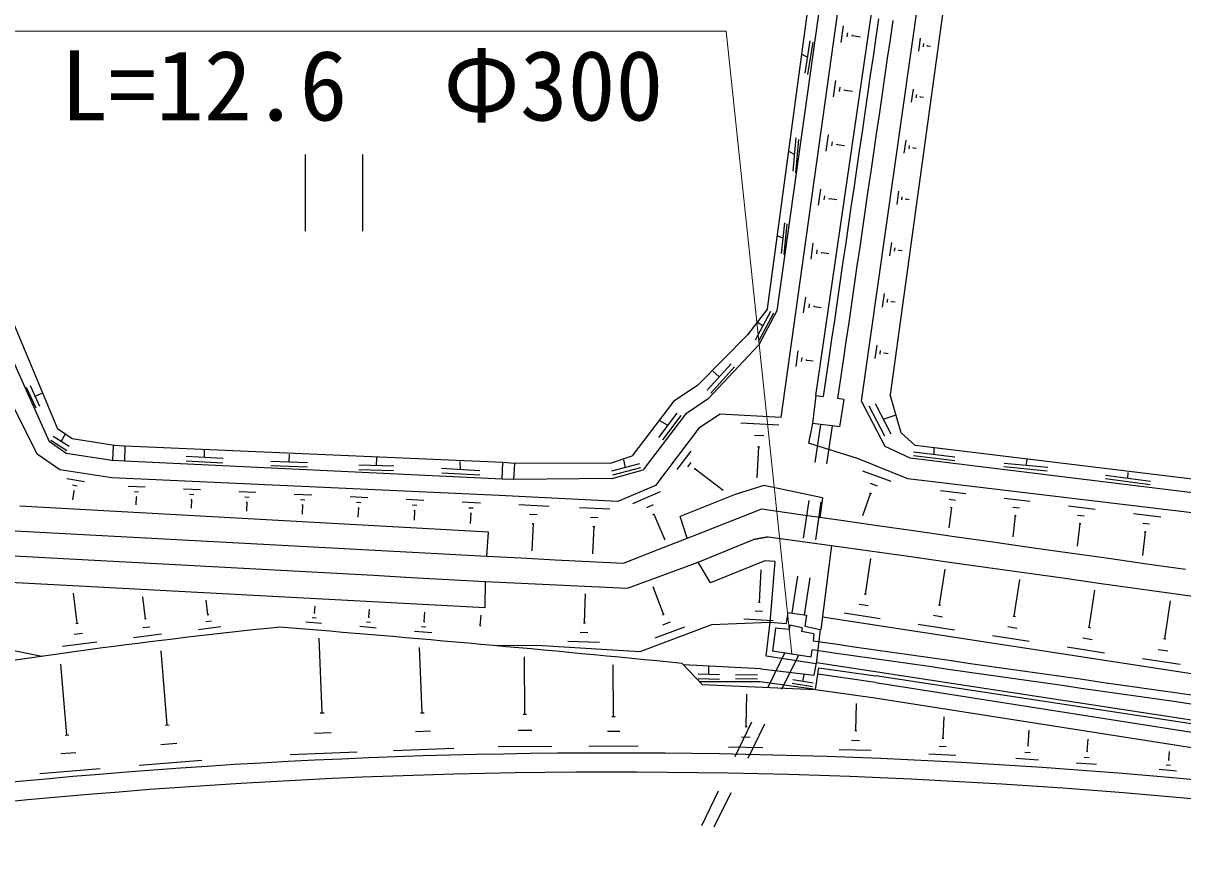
# Model space of a CAD drawing. Units: millimetres, scale not verified. Extents: x 40000 to 680000, y 20000 to 380000.
# Drawn here: x 509504 to 539760, y 318860 to 340574 of the extents above; entities that cross this region are included whole.
import ezdxf
from ezdxf.enums import TextEntityAlignment as Align

# ---------------------------------------------------------------- set-up
doc = ezdxf.new("R2010")
doc.units = ezdxf.units.MM
doc.header["$LTSCALE"] = 1000
doc.layers.add('M-BGD', color=7, linetype='Continuous', lineweight=25)
doc.layers.add('M-STR-HTXT', color=7, linetype='Continuous', lineweight=13)
doc.styles.add('ＭＳ ゴシック', font='')
doc.styles.get('ＭＳ ゴシック').set_extended_font_data('MS Gothic')

msp = doc.modelspace()

# ---------------------------------------------------------------- linework, layer by layer
at = {"layer": 'M-BGD'}
for p, q in [((528925, 333121), (532344, 358404)), ((532715, 358390), (529170, 333070)), ((529284, 330294), (533194, 358371)), ((530188, 330866), (534194, 358327)), ((531377, 330718), (535281, 358274)), ((535900, 358241), (532122, 330882)), ((531823, 340690), (531751, 340199)), ((530848, 340071), (530908, 340505)), ((532194, 340642), (532122, 340150)), ((530028, 340112), (529894, 339269)), ((531000, 340216), (531016, 340324)), ((531136, 340238), (531140, 340266)), ((531138, 340252), (531351, 340222)), ((531751, 340199), (531678, 339707)), ((532122, 340150), (532050, 339658)), ((532872, 339846), (532920, 340184)), ((530103, 340076), (529968, 339233)), ((532991, 339958), (533003, 340043)), ((533097, 339976), (533100, 339997)), ((533099, 339986), (533175, 339975)), ((529961, 339691), (529826, 339757)), ((531678, 339707), (531606, 339215)), ((532050, 339658), (531978, 339166)), ((531606, 339215), (531534, 338723)), ((530650, 338651), (530710, 339080)), ((530801, 338794), (530816, 338901)), ((531978, 339166), (531906, 338673)), ((530935, 338816), (530939, 338843)), ((530937, 338830), (531143, 338801)), ((531534, 338723), (531462, 338232)), ((531906, 338673), (531834, 338181)), ((532683, 338516), (532732, 338856)), ((532804, 338629), (532816, 338714)), ((532910, 338646), (532913, 338667)), ((532912, 338657), (532992, 338645)), ((531462, 338232), (531390, 337740)), ((531834, 338181), (531762, 337689)), ((531390, 337740), (531318, 337248)), ((531762, 337689), (531690, 337196)), ((529665, 337581), (529585, 336713)), ((529732, 337543), (529653, 336675)), ((530453, 337235), (530512, 337660)), ((530602, 337377), (530617, 337483)), ((530735, 337399), (530739, 337426)), ((530737, 337412), (530937, 337384)), ((532494, 337183), (532543, 337526)), ((532616, 337297), (532628, 337383)), ((516857, 337148), (516857, 335148)), ((518357, 337148), (518357, 335148)), ((529625, 337147), (529501, 337218)), ((531318, 337248), (531245, 336756)), ((531690, 337196), (531618, 336704)), ((532723, 337314), (532726, 337336)), ((532724, 337325), (532808, 337313)), ((531245, 336756), (531173, 336265)), ((531618, 336704), (531546, 336212)), ((530256, 335824), (530315, 336244)), ((531173, 336265), (531101, 335773)), ((531546, 336212), (531474, 335719)), ((532305, 335848), (532354, 336193)), ((530404, 335964), (530419, 336069)), ((530536, 335986), (530539, 336012)), ((530538, 335999), (530731, 335972)), ((532427, 335963), (532439, 336049)), ((532535, 335980), (532538, 336002)), ((532537, 335991), (532624, 335979)), ((531101, 335773), (531029, 335281)), ((531474, 335719), (531402, 335227)), ((508154, 335363), (510399, 329998)), ((529365, 335366), (529283, 334565)), ((529432, 335338), (529350, 334537)), ((531029, 335281), (530957, 334789)), ((507714, 335148), (510181, 329665)), ((529324, 334965), (529201, 335016)), ((531402, 335227), (531330, 334735)), ((530060, 334418), (530118, 334833)), ((530207, 334556), (530221, 334660)), ((530957, 334789), (530885, 334297)), ((531330, 334735), (531258, 334243)), ((532116, 334510), (532165, 334858)), ((532239, 334626), (532251, 334713)), ((532347, 334644), (532351, 334666)), ((532349, 334655), (532439, 334642)), ((530337, 334578), (530340, 334604)), ((530339, 334591), (530525, 334565)), ((530885, 334297), (530812, 333806)), ((531258, 334243), (531186, 333750)), ((509869, 329337), (507590, 333873)), ((530812, 333806), (530740, 333314)), ((531186, 333750), (531114, 333258)), ((529865, 333016), (529922, 333427)), ((531926, 333171), (531976, 333521)), ((530010, 333153), (530024, 333256)), ((530139, 333174), (530142, 333200)), ((530140, 333187), (530321, 333162)), ((530740, 333314), (530668, 332822)), ((531114, 333258), (531042, 332766)), ((532050, 333287), (532062, 333375)), ((532159, 333305), (532162, 333327)), ((532161, 333316), (532254, 333303)), ((528925, 333121), (528401, 332450)), ((529002, 333057), (528606, 332311)), ((529077, 333013), (528680, 332267)), ((529170, 333070), (528696, 332182)), ((530668, 332822), (530596, 332330)), ((528804, 332684), (528667, 332764)), ((531042, 332766), (530970, 332273)), ((528401, 332450), (527107, 331135)), ((530596, 332330), (530524, 331839)), ((530970, 332273), (530898, 331781)), ((528696, 332182), (527378, 330775)), ((529671, 331619), (529727, 332025)), ((531736, 331829), (531786, 332181)), ((531860, 331946), (531873, 332034)), ((531971, 331964), (531974, 331986)), ((531972, 331975), (532069, 331961)), ((527976, 331693), (527352, 331005)), ((529814, 331754), (529828, 331856)), ((529941, 331775), (529944, 331801)), ((529943, 331788), (530117, 331764)), ((530524, 331839), (530377, 330838)), ((530898, 331781), (530753, 330784)), ((528065, 331610), (527441, 330922)), ((527664, 331349), (527500, 331500)), ((509841, 330530), (509593, 331073)), ((509937, 330574), (509690, 331116)), ((509814, 330845), (509991, 330925)), ((530188, 330866), (530101, 330135)), ((530188, 330866), (530377, 330838)), ((530912, 330761), (530753, 330784)), ((530912, 330761), (530804, 330047)), ((531991, 329536), (531377, 330718)), ((532412, 329891), (532122, 330882)), ((526557, 330405), (526077, 329771)), ((531981, 329802), (531573, 330587)), ((532150, 329858), (531742, 330643)), ((526317, 330088), (526117, 330201)), ((526666, 330344), (526186, 329710)), ((527689, 330381), (527134, 330010)), ((529284, 330294), (527689, 330381)), ((528227, 330151), (529220, 330097)), ((530101, 330135), (529994, 329621)), ((530308, 330106), (530101, 330135)), ((530308, 330106), (530157, 329118)), ((530614, 330069), (530308, 330106)), ((531946, 330251), (532255, 330354)), ((510701, 329530), (510283, 329796)), ((510492, 329663), (510605, 329861)), ((527134, 330010), (525999, 328519)), ((528584, 329833), (528832, 329820)), ((530614, 330069), (530467, 329080)), ((530804, 330047), (530614, 330069)), ((532775, 329563), (532412, 329891)), ((510639, 329422), (510221, 329688)), ((511843, 329165), (511863, 329562)), ((512159, 329545), (511863, 329562)), ((512159, 329545), (512148, 329149)), ((522017, 329116), (512159, 329545)), ((528692, 329529), (528648, 328718)), ((528661, 329530), (528723, 329527)), ((531268, 329224), (529994, 329621)), ((532648, 329230), (531991, 329536)), ((548132, 327691), (532775, 329563)), ((533274, 329319), (533275, 329497)), ((510459, 328927), (509869, 329337)), ((514717, 329218), (513754, 329273)), ((514236, 329245), (514236, 329463)), ((516444, 329123), (516451, 329324)), ((518720, 329034), (518732, 329256)), ((524825, 329099), (525394, 329293)), ((526563, 328930), (526929, 329410)), ((532586, 328688), (531268, 329224)), ((548105, 327324), (532648, 329230)), ((533812, 329158), (532734, 329287)), ((533812, 329255), (532735, 329384)), ((535670, 329035), (535698, 329196)), ((511812, 328719), (510459, 328927)), ((512148, 329149), (511843, 329165)), ((521998, 328685), (512148, 329149)), ((514716, 329099), (513754, 329154)), ((516918, 328995), (515962, 329031)), ((516922, 329104), (515966, 329141)), ((519169, 328897), (518257, 328929)), ((519176, 329018), (518264, 329050)), ((521415, 328900), (520418, 328959)), ((520917, 328930), (520904, 329147)), ((521998, 328685), (522017, 329116)), ((522323, 329093), (522017, 329116)), ((522323, 329093), (522298, 328671)), ((524825, 329099), (522323, 329093)), ((525585, 329083), (524856, 328890)), ((524867, 328700), (525681, 328927)), ((525608, 328975), (524880, 328782)), ((525220, 328986), (525177, 329183)), ((526844, 329000), (526935, 329120)), ((527022, 328935), (527045, 328965)), ((527034, 328950), (527763, 328395)), ((531400, 328902), (532146, 328634)), ((536223, 328894), (535087, 329001)), ((536238, 328982), (535102, 329089)), ((510638, 328697), (511105, 328625)), ((521926, 328255), (511812, 328719)), ((521422, 328782), (520425, 328841)), ((522298, 328671), (521998, 328685)), ((524867, 328700), (522298, 328671)), ((548206, 326822), (532586, 328688)), ((538908, 328537), (537741, 328694)), ((538913, 328623), (537745, 328780)), ((538329, 328702), (538337, 328860)), ((510792, 328530), (510909, 328512)), ((510829, 328381), (510792, 328146)), ((510814, 328383), (510843, 328379)), ((512246, 328498), (512684, 328478)), ((512404, 328359), (512513, 328354)), ((513683, 328430), (514127, 328410)), ((513844, 328290), (513955, 328284)), ((515127, 328363), (515577, 328341)), ((516576, 328294), (517032, 328273)), ((525999, 328519), (525019, 328097)), ((525406, 328047), (526132, 328359)), ((528826, 328518), (528079, 328281)), ((530363, 328197), (528826, 328518)), ((531612, 328321), (531399, 327730)), ((531588, 328329), (531635, 328312)), ((531599, 328578), (531785, 328511)), ((533440, 328385), (534101, 328306)), ((512439, 328226), (512466, 328224)), ((512452, 328225), (512442, 328009)), ((513879, 328154), (513907, 328153)), ((513893, 328154), (513882, 327930)), ((515289, 328220), (515402, 328214)), ((515325, 328083), (515353, 328082)), ((515339, 328082), (515328, 327851)), ((516741, 328150), (516855, 328144)), ((516777, 328011), (516805, 328010)), ((516791, 328010), (516780, 327771)), ((518032, 328226), (518493, 328204)), ((518198, 328079), (518313, 328074)), ((519493, 328157), (519960, 328135)), ((519661, 328009), (519778, 328003)), ((520959, 328088), (521432, 328066)), ((525019, 328097), (521926, 328255)), ((522432, 328019), (523225, 327982)), ((525772, 327946), (525953, 328024)), ((528079, 328281), (526647, 327709)), ((530006, 328129), (529855, 327141)), ((530319, 328091), (530172, 327102)), ((530363, 328197), (530287, 327670)), ((533664, 328157), (533830, 328137)), ((535098, 328187), (535778, 328105)), ((536775, 327986), (537473, 327903)), ((521643, 327303), (509414, 327976)), ((518235, 327939), (518264, 327938)), ((518249, 327938), (518238, 327690)), ((519698, 327867), (519728, 327865)), ((519713, 327866), (519701, 327610)), ((521130, 327938), (521248, 327932)), ((521168, 327794), (521197, 327793)), ((521183, 327793), (521170, 327529)), ((522718, 327767), (522916, 327758)), ((524017, 327944), (524810, 327907)), ((524303, 327693), (524502, 327683)), ((525934, 327758), (525979, 327777)), ((525956, 327767), (526243, 327102)), ((526830, 327143), (526647, 327709)), ((527875, 327552), (528778, 327905)), ((528778, 327905), (529783, 327762)), ((529783, 327762), (530788, 327619)), ((533723, 327948), (533659, 327412)), ((533703, 327951), (533744, 327946)), ((535389, 327738), (535322, 327176)), ((535328, 327952), (535498, 327932)), ((535368, 327741), (535410, 327735)), ((537011, 327745), (537186, 327724)), ((538470, 327784), (539188, 327698)), ((522806, 327525), (522773, 326813)), ((522781, 327526), (522831, 327523)), ((524391, 327450), (524358, 326739)), ((524367, 327451), (524416, 327449)), ((526971, 327199), (527875, 327552)), ((530788, 327619), (531792, 327476)), ((531792, 327476), (532797, 327333)), ((537074, 327525), (537003, 326936)), ((537052, 327528), (537096, 327523)), ((538714, 327536), (538893, 327515)), ((508971, 327349), (509942, 327297)), ((509942, 327297), (510914, 327245)), ((510914, 327245), (511885, 327193)), ((511885, 327193), (512857, 327141)), ((512857, 327141), (513828, 327089)), ((513828, 327089), (514800, 327037)), ((521601, 326672), (521643, 327303)), ((526068, 326846), (526971, 327199)), ((527836, 326815), (528560, 327111)), ((528560, 327111), (528941, 327177)), ((528941, 327177), (528560, 327111)), ((528941, 327177), (529767, 327066)), ((532797, 327333), (533801, 327190)), ((533801, 327190), (534806, 327047)), ((538778, 327310), (538704, 326694)), ((538755, 327313), (538800, 327308)), ((514800, 327037), (515772, 326984)), ((515772, 326984), (516743, 326932)), ((516743, 326932), (517715, 326880)), ((517715, 326880), (518686, 326828)), ((518686, 326828), (519658, 326776)), ((519658, 326776), (520629, 326724)), ((525164, 326492), (526068, 326846)), ((527112, 326520), (527836, 326815)), ((529767, 327066), (530592, 326956)), ((530592, 326956), (530314, 324760)), ((530592, 326956), (531598, 326814)), ((531598, 326814), (532604, 326672)), ((534806, 327047), (535811, 326904)), ((535811, 326904), (536815, 326761)), ((508936, 326700), (509908, 326647)), ((509908, 326647), (510880, 326595)), ((510880, 326595), (511851, 326542)), ((511851, 326542), (512823, 326490)), ((512823, 326490), (513795, 326437)), ((520629, 326724), (521601, 326672)), ((521601, 326672), (522492, 326627)), ((522492, 326627), (523383, 326582)), ((523383, 326582), (524273, 326537)), ((524273, 326537), (525164, 326492)), ((526190, 326178), (527112, 326520)), ((527435, 325976), (527112, 326520)), ((528850, 326550), (527435, 325976)), ((529115, 326534), (528850, 326550)), ((529115, 326534), (528983, 324940)), ((531478, 325686), (531619, 326609)), ((532604, 326672), (533610, 326530)), ((533610, 326530), (534616, 326389)), ((536815, 326761), (537820, 326618)), ((537820, 326618), (538825, 326475)), ((538825, 326475), (539829, 326332)), ((513795, 326437), (514766, 326384)), ((514766, 326384), (515738, 326332)), ((515738, 326332), (516710, 326279)), ((516710, 326279), (517682, 326227)), ((517682, 326227), (518653, 326174)), ((518653, 326174), (519625, 326121)), ((525267, 325836), (526190, 326178)), ((528711, 325473), (528755, 326316)), ((533414, 325397), (533557, 326336)), ((534616, 326389), (535622, 326247)), ((535622, 326247), (536628, 326105)), ((507771, 326069), (521560, 325331)), ((519625, 326121), (520597, 326069)), ((520597, 326069), (521568, 326016)), ((521560, 325331), (521568, 326016)), ((521568, 326016), (522493, 325971)), ((522493, 325971), (523418, 325926)), ((523418, 325926), (524342, 325881)), ((524342, 325881), (525267, 325836)), ((526206, 325157), (525940, 325872)), ((529703, 326152), (529557, 325193)), ((530025, 326112), (529881, 325145)), ((535361, 325106), (535507, 326061)), ((536628, 326105), (537634, 325963)), ((537634, 325963), (538640, 325821)), ((510909, 324925), (510813, 325709)), ((512693, 325043), (512623, 325612)), ((524147, 324938), (524178, 325689)), ((531449, 325691), (531508, 325682)), ((537319, 324814), (537468, 325785)), ((538640, 325821), (539647, 325679)), ((539647, 325679), (540653, 325537)), ((514325, 325152), (514279, 325524)), ((517105, 325191), (517120, 325369)), ((518523, 325083), (518542, 325293)), ((528688, 325475), (528735, 325472)), ((531318, 325423), (531552, 325387)), ((533384, 325402), (533444, 325393)), ((539289, 324519), (539440, 325506)), ((512670, 325041), (512716, 325046)), ((514273, 324967), (514420, 324985)), ((514307, 325150), (514343, 325154)), ((516880, 324965), (517287, 324930)), ((517043, 325074), (517145, 325065)), ((517092, 325192), (517117, 325190)), ((518459, 324959), (518566, 324949)), ((518510, 325084), (518537, 325082)), ((519951, 324974), (519980, 324971)), ((519966, 324973), (519987, 325215)), ((521431, 324861), (521455, 325137)), ((526182, 325148), (526230, 325166)), ((526196, 324887), (526390, 324960)), ((528308, 325037), (529068, 324998)), ((528605, 325250), (528795, 325240)), ((529455, 325208), (529413, 324919)), ((529456, 325207), (529944, 325135)), ((529944, 325135), (529901, 324847)), ((541206, 323420), (530355, 325080)), ((530923, 325195), (531861, 325052)), ((533252, 325131), (533489, 325094)), ((535331, 325111), (535391, 325102)), ((510830, 324641), (511055, 324668)), ((510881, 324921), (510937, 324928)), ((512628, 324811), (512812, 324834)), ((514075, 324764), (514661, 324836)), ((518287, 324844), (518716, 324807)), ((519716, 324720), (520169, 324681)), ((519897, 324842), (520011, 324832)), ((521416, 324862), (521446, 324859)), ((524034, 324695), (524240, 324687)), ((524121, 324939), (524173, 324937)), ((527466, 324880), (525591, 324183)), ((525990, 324545), (526769, 324834)), ((528983, 324940), (527466, 324880)), ((529129, 324794), (529058, 324194)), ((529490, 324762), (529129, 324794)), ((529507, 324870), (529490, 324762)), ((529831, 324809), (529507, 324870)), ((529831, 324809), (529813, 324713)), ((530134, 324645), (529813, 324713)), ((532852, 324900), (533801, 324755)), ((535197, 324837), (535437, 324800)), ((537289, 324818), (537350, 324809)), ((507970, 324478), (509991, 324062)), ((510525, 324329), (511426, 324439)), ((512379, 324556), (513115, 324647)), ((517302, 322589), (517226, 324531)), ((523715, 324461), (524539, 324427)), ((530134, 324645), (530113, 324457)), ((530691, 324375), (530113, 324457)), ((531187, 324304), (530691, 324375)), ((534793, 324604), (535753, 324457)), ((537153, 324541), (537396, 324504)), ((539259, 324524), (539320, 324515)), ((513262, 322271), (513100, 324206)), ((519915, 322586), (519848, 324295)), ((522903, 324341), (521813, 324339)), ((525591, 324183), (522903, 324341)), ((529370, 324146), (528936, 323245)), ((530064, 324039), (529058, 324194)), ((529732, 324090), (529290, 323193)), ((530064, 324039), (530086, 324230)), ((530660, 324148), (530086, 324230)), ((531156, 324077), (530660, 324148)), ((531652, 324006), (531156, 324077)), ((531683, 324233), (531187, 324304)), ((532179, 324162), (531683, 324233)), ((532675, 324091), (532179, 324162)), ((533171, 324020), (532675, 324091)), ((536744, 324305), (537716, 324156)), ((539121, 324243), (539367, 324206)), ((510644, 322013), (510489, 323856)), ((522594, 322553), (522587, 324047)), ((524905, 322496), (524899, 323839)), ((526695, 323877), (527215, 323325)), ((528751, 323737), (526728, 323842)), ((527393, 323587), (527390, 323804)), ((530139, 323574), (530201, 323889)), ((530179, 323200), (530259, 323761)), ((541010, 322239), (530201, 323889)), ((530259, 323761), (531745, 323551)), ((532148, 323935), (531652, 324006)), ((532644, 323864), (532148, 323935)), ((533140, 323793), (532644, 323864)), ((533636, 323722), (533140, 323793)), ((533667, 323949), (533171, 324020)), ((534163, 323878), (533667, 323949)), ((534659, 323807), (534163, 323878)), ((535155, 323736), (534659, 323807)), ((538707, 324005), (539691, 323854)), ((527672, 323579), (527114, 323595)), ((527673, 323460), (527116, 323477)), ((528660, 323465), (528088, 323476)), ((528661, 323568), (528090, 323579)), ((528751, 323737), (530139, 323574)), ((530115, 323363), (529583, 323451)), ((529849, 323407), (529879, 323591)), ((531738, 323380), (530235, 323593)), ((541954, 321999), (531745, 323551)), ((534132, 323652), (533636, 323722)), ((534628, 323581), (534132, 323652)), ((535124, 323510), (534628, 323581)), ((535619, 323439), (535124, 323510)), ((535651, 323665), (535155, 323736)), ((536147, 323594), (535651, 323665)), ((536643, 323524), (536147, 323594)), ((537139, 323453), (536643, 323524)), ((537635, 323382), (537139, 323453)), ((528725, 323398), (527147, 323397)), ((527215, 323325), (530179, 323200)), ((530120, 323208), (528725, 323398)), ((530099, 323263), (529567, 323351)), ((530179, 323200), (531721, 322980)), ((531738, 323380), (541931, 321781)), ((536115, 323368), (535619, 323439)), ((536611, 323297), (536115, 323368)), ((537107, 323226), (536611, 323297)), ((537603, 323155), (537107, 323226)), ((538099, 323084), (537603, 323155)), ((538131, 323311), (537635, 323382)), ((538627, 323240), (538131, 323311)), ((539123, 323169), (538627, 323240)), ((539619, 323098), (539123, 323169)), ((528366, 322229), (528387, 323078)), ((531721, 322980), (541890, 321383)), ((538595, 323013), (538099, 323084)), ((539091, 322942), (538595, 323013)), ((539587, 322871), (539091, 322942)), ((540083, 322800), (539587, 322871)), ((540115, 323027), (539619, 323098)), ((517248, 322587), (517357, 322591)), ((519866, 322584), (519965, 322588)), ((522550, 322552), (522637, 322553)), ((531226, 322122), (531243, 322835)), ((513211, 322267), (513313, 322276)), ((524865, 322496), (524946, 322496)), ((528503, 322344), (528070, 321443)), ((528848, 322296), (528407, 321399)), ((533504, 321929), (533532, 322482)), ((510595, 322009), (510693, 322017)), ((517104, 322054), (517542, 322071)), ((519737, 322105), (520131, 322120)), ((522420, 322132), (522771, 322133)), ((524746, 322109), (525068, 322110)), ((528248, 321963), (528472, 321957)), ((528338, 322230), (528394, 322228)), ((531200, 322123), (531252, 322122)), ((533482, 321930), (533526, 321928)), ((535723, 321735), (535753, 322140)), ((513099, 321763), (513508, 321797)), ((519163, 321608), (520742, 321670)), ((521897, 321709), (523298, 321716)), ((524265, 321720), (525553, 321726)), ((527905, 321702), (528802, 321680)), ((530798, 321633), (531631, 321613)), ((531116, 321875), (531324, 321870)), ((533405, 321721), (533582, 321712)), ((535705, 321737), (535742, 321734)), ((537265, 321584), (537289, 321903)), ((510487, 321524), (510880, 321557)), ((512526, 321220), (514163, 321357)), ((516467, 321502), (518221, 321571)), ((533130, 321522), (533836, 321487)), ((535402, 321403), (535992, 321359)), ((535636, 321563), (535784, 321553)), ((537188, 321430), (537320, 321421)), ((537249, 321585), (537282, 321583)), ((539382, 321365), (539409, 321362)), ((539395, 321364), (539416, 321576)), ((509936, 321003), (511510, 321135)), ((536978, 321286), (537506, 321248)), ((539147, 321118), (539592, 321075)), ((539327, 321235), (539438, 321225)), ((527636, 320541), (527203, 319640)), ((527965, 320502), (527523, 319604))]:
    msp.add_line(p, q, dxfattribs=at)
for points in [[(527107, 331135), (526474, 330711), (525394, 329293)], [(527378, 330775), (526787, 330379), (525681, 328927)], [(527689, 330381), (527134, 330010), (525999, 328519), (525019, 328097)], [(527689, 330381), (527134, 330010), (525999, 328519), (525019, 328097)], [(527689, 330381), (527134, 330010), (525999, 328519)], [(527689, 330381), (527134, 330010), (525999, 328519)], [(511941, 329554), (510781, 329732), (510399, 329998)], [(511880, 329161), (510629, 329353), (510181, 329665)], [(511812, 328719), (510459, 328927), (509869, 329337)], [(511812, 328719), (510459, 328927), (509869, 329337)], [(529901, 324847), (530299, 324764), (530195, 323867), (528892, 324068), (528997, 324956), (529413, 324919)]]:
    msp.add_lwpolyline(points, dxfattribs=at)
for centre, radius, start, end in [((532809, 163645), 162032, 95.88463, 99.39653), ((465289, -299026), 625923, 84.36993, 85.33483), ((524953, 158540), 163000, 80.39426, 96.22023), ((524953, 158540), 162500, 79.42528, 97.37888)]:
    msp.add_arc(centre, radius, start, end, dxfattribs=at)
at = {"layer": 'M-STR-HTXT'}
for p, q in [((508842, 340369), (527842, 340369)), ((527842, 340369), (529561, 324117))]:
    msp.add_line(p, q, dxfattribs=at)

# ---------------------------------------------------------------- texts
at = {"layer": 'M-STR-HTXT', "style": 'ＭＳ ゴシック'}
msp.add_text('L=12.6\u3000Φ300', height=1833, dxfattribs=at).set_placement((518342, 339869), align=Align.TOP_CENTER)

doc.saveas('drawing.dxf')
